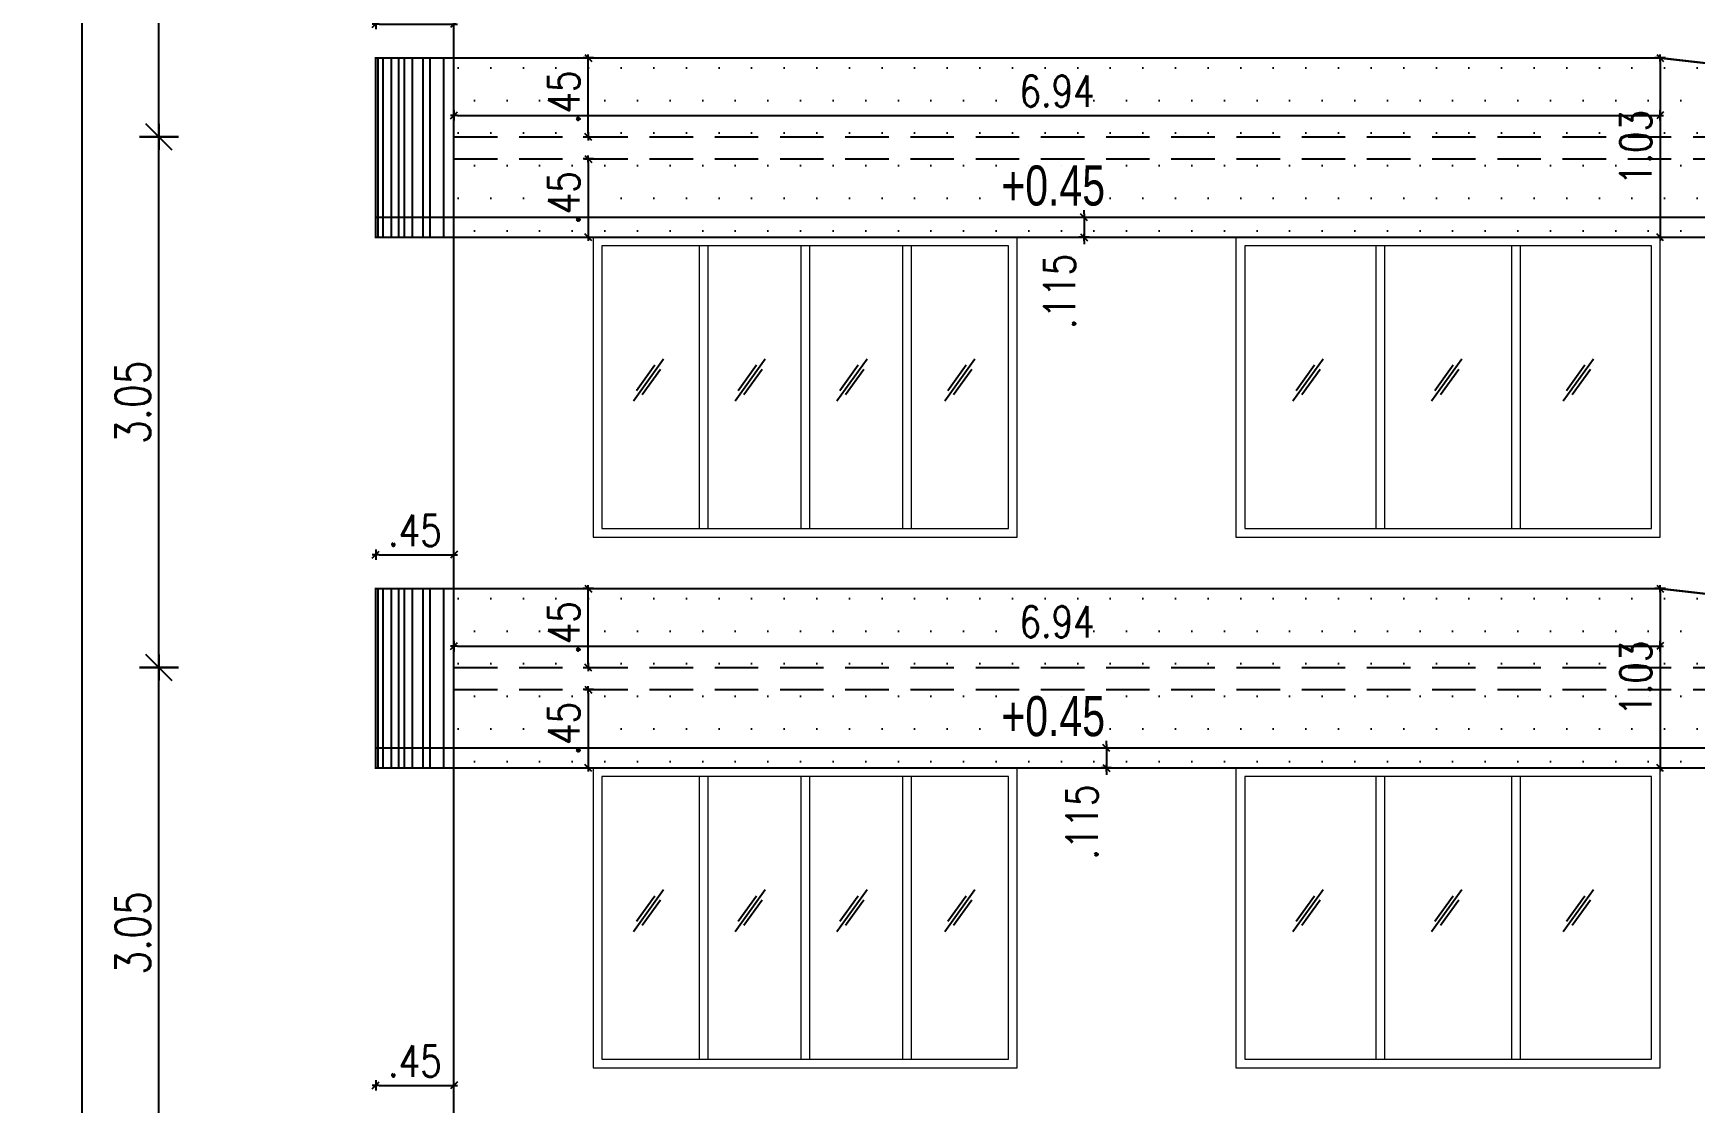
# Model space of a CAD drawing. Header units: inches. Extents: x 14235 to 14499, y 0 to 2549.
# Drawn here: x 14250.72 to 14260.27, y 2421.95 to 2428.1 of the extents above; entities that cross this region are included whole.
import ezdxf
from ezdxf.enums import TextEntityAlignment as Align

# ---------------------------------------------------------------- set-up
doc = ezdxf.new("R2010")
doc.units = ezdxf.units.IN
doc.header["$LTSCALE"] = 0.25
doc.header["$MEASUREMENT"] = 0
doc.header["$PDMODE"] = 35
doc.linetypes.add('1', pattern=[0])
doc.linetypes.add('DASHEDX2', pattern=[1.5, 1, -0.5])
for name, color, linetype in [('dim-details', 7, 'Continuous'), ('ELE.PROJ.', 1, 'Continuous'), ('GLASS WINDOW', 251, '1'), ('hatch', 251, 'Continuous'), ('proj-internal', 1, 'DASHEDX2'), ('wall', 7, 'Continuous'), ('WORK TEX', 6, 'Continuous'), ('WORKING DIM', 7, 'Continuous')]:
    doc.layers.add(name, color=color, linetype=linetype)
doc.layers.add('WINDOW', color=106, linetype='Continuous', lineweight=13)
doc.styles.add('ARL', font='swisscl_0.ttf')
doc.styles.add('romans', font='romans.shx', dxfattribs={"width": 0.8})
doc.dimstyles.new('121', dxfattribs={"dimscale": 0.1, "dimtxt": 1.8, "dimasz": 0.2, "dimexe": 0.03125, "dimexo": 0.25, "dimgap": 0.5, "dimtad": 1, "dimzin": 4, "dimdsep": 46, "dimtxsty": 'romans', "dimblk1": 'MINITICK', "dimblk2": 'MINITICK', "dimsah": 1, "dimcen": 1, "dimse1": 1, "dimse2": 1, "dimclrd": 252, "dimclre": 256, "dimclrt": 7, "dimadec": 3, "dimazin": 0, "dimtfac": 0.8, "dimtix": 1, "dimtmove": 2, "dimatfit": 3, "dimfxl": 0, "dimtolj": 1, "dimtzin": 3, "dimarcsym": 0})
doc.dimstyles.new('minitick-100', dxfattribs={"dimscale": 0.1, "dimtxt": 2, "dimasz": 0.75, "dimexe": 0.03125, "dimexo": 0.25, "dimgap": 0.5, "dimtad": 1, "dimzin": 4, "dimdsep": 46, "dimtxsty": 'romans', "dimblk1": 'MINITICK', "dimblk2": 'MINITICK', "dimsah": 1, "dimcen": 1, "dimse1": 1, "dimse2": 1, "dimclrd": 252, "dimclre": 256, "dimclrt": 256, "dimadec": 3, "dimazin": 0, "dimtfac": 0.8, "dimtix": 1, "dimtmove": 2, "dimatfit": 3, "dimfxl": 0, "dimtolj": 1, "dimtzin": 3, "dimarcsym": 0})

# ---------------------------------------------------------------- blocks, each defined once
blk = doc.blocks.new('MINITICK')
at = {"color": 7}
for p, q in [((0, -1.5), (0, 1.5)), ((1, 1), (-1, -1)), ((-1, 0), (1, 0))]:
    blk.add_line(p, q, dxfattribs=at)
blk = doc.blocks.new('*D703')
at = {"layer": 'Defpoints', "color": 0, "transparency": 16777216}
for p in [(14251.4422, 2424.4528), (14253.57, 2424.4528), (14253.558, 2421.4027)]:
    blk.add_point(p, dxfattribs=at)
at = {"layer": 'dim-details', "color": 252, "lineweight": -2, "transparency": 16777216}
blk.add_line((14251.4422, 2421.4777), (14251.4422, 2424.3778), dxfattribs=at)
at = {"layer": 'dim-details', "color": 252, "lineweight": -2, "transparency": 16777216, "xscale": 0.07500000000000001, "yscale": 0.07500000000000001, "zscale": 0.07500000000000001}
for p, rotation in [((14251.4422, 2424.4528), 90), ((14251.4422, 2421.4027), 270)]:
    blk.add_blockref('MINITICK', p, dxfattribs=dict(at, rotation=rotation))
at = {"layer": 'dim-details', "transparency": 16777216, "insert": (14251.2922, 2422.9277), "char_height": 0.2, "attachment_point": 5, "rotation": 90, "style": 'romans'}
blk.add_mtext('\\A1;3.05', dxfattribs=at)
blk = doc.blocks.new('*D704')
at = {"layer": 'Defpoints', "color": 0, "transparency": 16777216}
for p in [(14251.4422, 2427.5027), (14253.5804, 2427.5027), (14253.57, 2424.4528)]:
    blk.add_point(p, dxfattribs=at)
at = {"layer": 'dim-details', "color": 252, "lineweight": -2, "transparency": 16777216}
blk.add_line((14251.4422, 2424.5278), (14251.4422, 2427.4277), dxfattribs=at)
at = {"layer": 'dim-details', "color": 252, "lineweight": -2, "transparency": 16777216, "xscale": 0.07500000000000001, "yscale": 0.07500000000000001, "zscale": 0.07500000000000001}
for p, rotation in [((14251.4422, 2427.5027), 90), ((14251.4422, 2424.4528), 270)]:
    blk.add_blockref('MINITICK', p, dxfattribs=dict(at, rotation=rotation))
at = {"layer": 'dim-details', "transparency": 16777216, "insert": (14251.2922, 2425.9777), "char_height": 0.2, "attachment_point": 5, "rotation": 90, "style": 'romans'}
blk.add_mtext('\\A1;3.05', dxfattribs=at)
blk = doc.blocks.new('*D705')
at = {"layer": 'Defpoints', "color": 0, "transparency": 16777216}
for p in [(14251.4422, 2430.5527), (14253.7, 2430.5527), (14253.5804, 2427.5027)]:
    blk.add_point(p, dxfattribs=at)
at = {"layer": 'dim-details', "color": 252, "lineweight": -2, "transparency": 16777216}
blk.add_line((14251.4422, 2427.5777), (14251.4422, 2430.4777), dxfattribs=at)
at = {"layer": 'dim-details', "color": 252, "lineweight": -2, "transparency": 16777216, "xscale": 0.07500000000000001, "yscale": 0.07500000000000001, "zscale": 0.07500000000000001}
for p, rotation in [((14251.4422, 2430.5527), 90), ((14251.4422, 2427.5027), 270)]:
    blk.add_blockref('MINITICK', p, dxfattribs=dict(at, rotation=rotation))
at = {"layer": 'dim-details', "transparency": 16777216, "insert": (14251.2922, 2429.0277), "char_height": 0.2, "attachment_point": 5, "rotation": 90, "style": 'romans'}
blk.add_mtext('\\A1;3.05', dxfattribs=at)
blk = doc.blocks.new('*D715')
at = {"layer": 'Defpoints', "color": 0, "transparency": 16777216}
for p in [(14251.0007, 2454.9527), (14253.627, 2454.9527), (14253.627, 2414.9757)]:
    blk.add_point(p, dxfattribs=at)
at = {"layer": 'dim-details', "color": 252, "lineweight": -2, "transparency": 16777216}
blk.add_line((14251.0007, 2415.0507), (14251.0007, 2454.8777), dxfattribs=at)
at = {"layer": 'dim-details', "color": 252, "lineweight": -2, "transparency": 16777216, "xscale": 0.07500000000000001, "yscale": 0.07500000000000001, "zscale": 0.07500000000000001}
for p, rotation in [((14251.0007, 2454.9527), 90), ((14251.0007, 2414.9757), 270)]:
    blk.add_blockref('MINITICK', p, dxfattribs=dict(at, rotation=rotation))
at = {"layer": 'dim-details', "transparency": 16777216, "insert": (14250.8507, 2434.9642), "char_height": 0.2, "attachment_point": 5, "rotation": 90, "style": 'romans'}
blk.add_mtext('\\A1;39.98', dxfattribs=at)
blk = doc.blocks.new('*D843')
at = {"layer": 'Defpoints', "color": 0, "transparency": 16777216}
for p in [(14253.1388, 2422.0512), (14252.6888, 2421.8564), (14253.1388, 2421.8564)]:
    blk.add_point(p, dxfattribs=at)
at = {"layer": 'WORKING DIM', "color": 252, "lineweight": -2, "transparency": 16777216}
blk.add_line((14252.7088, 2422.0512), (14253.1188, 2422.0512), dxfattribs=at)
at = {"layer": 'WORKING DIM', "color": 252, "lineweight": -2, "transparency": 16777216, "xscale": 0.02, "yscale": 0.02, "zscale": 0.02, "rotation": 180}
blk.add_blockref('MINITICK', (14252.6888, 2422.0512), dxfattribs=at)
at = {"layer": 'WORKING DIM', "color": 252, "lineweight": -2, "transparency": 16777216, "xscale": 0.02, "yscale": 0.02, "zscale": 0.02}
blk.add_blockref('MINITICK', (14253.1388, 2422.0512), dxfattribs=at)
at = {"layer": 'WORKING DIM', "color": 7, "transparency": 16777216, "insert": (14252.9138, 2422.1912), "char_height": 0.18, "attachment_point": 5, "style": 'romans'}
blk.add_mtext('\\A1;.45', dxfattribs=at)
blk = doc.blocks.new('*D855')
at = {"layer": 'Defpoints', "color": 0, "transparency": 16777216}
for p in [(14253.9109, 2424.3257), (14253.9109, 2423.8757), (14253.9109, 2423.8757)]:
    blk.add_point(p, dxfattribs=at)
at = {"layer": 'WORKING DIM', "color": 252, "lineweight": -2, "transparency": 16777216}
blk.add_line((14253.9109, 2424.3057), (14253.9109, 2423.8957), dxfattribs=at)
at = {"layer": 'WORKING DIM', "color": 252, "lineweight": -2, "transparency": 16777216, "xscale": 0.02, "yscale": 0.02, "zscale": 0.02}
for p, rotation in [((14253.9109, 2424.3257), 90), ((14253.9109, 2423.8757), 270)]:
    blk.add_blockref('MINITICK', p, dxfattribs=dict(at, rotation=rotation))
at = {"layer": 'WORKING DIM', "color": 7, "transparency": 16777216, "insert": (14253.7709, 2424.1007), "char_height": 0.18, "attachment_point": 5, "rotation": 90, "style": 'romans'}
blk.add_mtext('\\A1;.45', dxfattribs=at)
blk = doc.blocks.new('*D856')
at = {"layer": 'Defpoints', "color": 0, "transparency": 16777216}
for p in [(14253.9109, 2424.9064), (14254.1188, 2424.9064), (14254.0626, 2424.4528)]:
    blk.add_point(p, dxfattribs=at)
at = {"layer": 'WORKING DIM', "color": 252, "lineweight": -2, "transparency": 16777216}
blk.add_line((14253.9109, 2424.4728), (14253.9109, 2424.8864), dxfattribs=at)
at = {"layer": 'WORKING DIM', "color": 252, "lineweight": -2, "transparency": 16777216, "xscale": 0.02, "yscale": 0.02, "zscale": 0.02}
for p, rotation in [((14253.9109, 2424.9064), 90), ((14253.9109, 2424.4528), 270)]:
    blk.add_blockref('MINITICK', p, dxfattribs=dict(at, rotation=rotation))
at = {"layer": 'WORKING DIM', "color": 7, "transparency": 16777216, "insert": (14253.7709, 2424.6796), "char_height": 0.18, "attachment_point": 5, "rotation": 90, "style": 'romans'}
blk.add_mtext('\\A1;.45', dxfattribs=at)
blk = doc.blocks.new('*D853')
at = {"layer": 'Defpoints', "color": 0, "transparency": 16777216}
for p in [(14253.1388, 2425.1013), (14252.6888, 2424.9064), (14253.1388, 2424.9064)]:
    blk.add_point(p, dxfattribs=at)
at = {"layer": 'WORKING DIM', "color": 252, "lineweight": -2, "transparency": 16777216}
blk.add_line((14252.7088, 2425.1013), (14253.1188, 2425.1013), dxfattribs=at)
at = {"layer": 'WORKING DIM', "color": 252, "lineweight": -2, "transparency": 16777216, "xscale": 0.02, "yscale": 0.02, "zscale": 0.02, "rotation": 180}
blk.add_blockref('MINITICK', (14252.6888, 2425.1013), dxfattribs=at)
at = {"layer": 'WORKING DIM', "color": 252, "lineweight": -2, "transparency": 16777216, "xscale": 0.02, "yscale": 0.02, "zscale": 0.02}
blk.add_blockref('MINITICK', (14253.1388, 2425.1013), dxfattribs=at)
at = {"layer": 'WORKING DIM', "color": 7, "transparency": 16777216, "insert": (14252.9138, 2425.2413), "char_height": 0.18, "attachment_point": 5, "style": 'romans'}
blk.add_mtext('\\A1;.45', dxfattribs=at)
blk = doc.blocks.new('*D854')
at = {"layer": 'Defpoints', "color": 0, "transparency": 16777216}
for p in [(14253.1388, 2424.9064), (14260.0748, 2424.9064), (14260.0748, 2424.576)]:
    blk.add_point(p, dxfattribs=at)
at = {"layer": 'WORKING DIM', "color": 252, "lineweight": -2, "transparency": 16777216}
blk.add_line((14253.1588, 2424.576), (14260.0548, 2424.576), dxfattribs=at)
at = {"layer": 'WORKING DIM', "color": 252, "lineweight": -2, "transparency": 16777216, "xscale": 0.02, "yscale": 0.02, "zscale": 0.02, "rotation": 180}
blk.add_blockref('MINITICK', (14253.1388, 2424.576), dxfattribs=at)
at = {"layer": 'WORKING DIM', "color": 252, "lineweight": -2, "transparency": 16777216, "xscale": 0.02, "yscale": 0.02, "zscale": 0.02}
blk.add_blockref('MINITICK', (14260.0748, 2424.576), dxfattribs=at)
at = {"layer": 'WORKING DIM', "color": 7, "transparency": 16777216, "insert": (14256.6068, 2424.716), "char_height": 0.18, "attachment_point": 5, "style": 'romans'}
blk.add_mtext('\\A1;6.94', dxfattribs=at)
blk = doc.blocks.new('*D857')
at = {"layer": 'Defpoints', "color": 0, "transparency": 16777216}
for p in [(14260.0748, 2424.9064), (14260.0748, 2423.8757), (14260.0748, 2423.8757)]:
    blk.add_point(p, dxfattribs=at)
at = {"layer": 'WORKING DIM', "color": 252, "lineweight": -2, "transparency": 16777216}
blk.add_line((14260.0748, 2424.8864), (14260.0748, 2423.8957), dxfattribs=at)
at = {"layer": 'WORKING DIM', "color": 252, "lineweight": -2, "transparency": 16777216, "xscale": 0.02, "yscale": 0.02, "zscale": 0.02}
for p, rotation in [((14260.0748, 2424.9064), 90), ((14260.0748, 2423.8757), 270)]:
    blk.add_blockref('MINITICK', p, dxfattribs=dict(at, rotation=rotation))
at = {"layer": 'WORKING DIM', "color": 7, "transparency": 16777216, "insert": (14259.9348, 2424.3911), "char_height": 0.18, "attachment_point": 5, "rotation": 90, "style": 'romans'}
blk.add_mtext('\\A1;1.03', dxfattribs=at)
blk = doc.blocks.new('*D865')
at = {"layer": 'Defpoints', "color": 0, "transparency": 16777216}
for p in [(14253.9109, 2427.3757), (14253.9109, 2426.9257), (14253.9109, 2426.9257)]:
    blk.add_point(p, dxfattribs=at)
at = {"layer": 'WORKING DIM', "color": 252, "lineweight": -2, "transparency": 16777216}
blk.add_line((14253.9109, 2427.3557), (14253.9109, 2426.9457), dxfattribs=at)
at = {"layer": 'WORKING DIM', "color": 252, "lineweight": -2, "transparency": 16777216, "xscale": 0.02, "yscale": 0.02, "zscale": 0.02}
for p, rotation in [((14253.9109, 2427.3757), 90), ((14253.9109, 2426.9257), 270)]:
    blk.add_blockref('MINITICK', p, dxfattribs=dict(at, rotation=rotation))
at = {"layer": 'WORKING DIM', "color": 7, "transparency": 16777216, "insert": (14253.7709, 2427.1507), "char_height": 0.18, "attachment_point": 5, "rotation": 90, "style": 'romans'}
blk.add_mtext('\\A1;.45', dxfattribs=at)
blk = doc.blocks.new('*D866')
at = {"layer": 'Defpoints', "color": 0, "transparency": 16777216}
for p in [(14253.9109, 2427.9564), (14254.1188, 2427.9564), (14254.0626, 2427.5027)]:
    blk.add_point(p, dxfattribs=at)
at = {"layer": 'WORKING DIM', "color": 252, "lineweight": -2, "transparency": 16777216}
blk.add_line((14253.9109, 2427.5227), (14253.9109, 2427.9364), dxfattribs=at)
at = {"layer": 'WORKING DIM', "color": 252, "lineweight": -2, "transparency": 16777216, "xscale": 0.02, "yscale": 0.02, "zscale": 0.02}
for p, rotation in [((14253.9109, 2427.9564), 90), ((14253.9109, 2427.5027), 270)]:
    blk.add_blockref('MINITICK', p, dxfattribs=dict(at, rotation=rotation))
at = {"layer": 'WORKING DIM', "color": 7, "transparency": 16777216, "insert": (14253.7709, 2427.7296), "char_height": 0.18, "attachment_point": 5, "rotation": 90, "style": 'romans'}
blk.add_mtext('\\A1;.45', dxfattribs=at)
blk = doc.blocks.new('*D863')
at = {"layer": 'Defpoints', "color": 0, "transparency": 16777216}
for p in [(14253.1388, 2428.1512), (14252.6888, 2427.9564), (14253.1388, 2427.9564)]:
    blk.add_point(p, dxfattribs=at)
at = {"layer": 'WORKING DIM', "color": 252, "lineweight": -2, "transparency": 16777216}
blk.add_line((14252.7088, 2428.1512), (14253.1188, 2428.1512), dxfattribs=at)
at = {"layer": 'WORKING DIM', "color": 252, "lineweight": -2, "transparency": 16777216, "xscale": 0.02, "yscale": 0.02, "zscale": 0.02, "rotation": 180}
blk.add_blockref('MINITICK', (14252.6888, 2428.1512), dxfattribs=at)
at = {"layer": 'WORKING DIM', "color": 252, "lineweight": -2, "transparency": 16777216, "xscale": 0.02, "yscale": 0.02, "zscale": 0.02}
blk.add_blockref('MINITICK', (14253.1388, 2428.1512), dxfattribs=at)
at = {"layer": 'WORKING DIM', "color": 7, "transparency": 16777216, "insert": (14252.9138, 2428.2912), "char_height": 0.18, "attachment_point": 5, "style": 'romans'}
blk.add_mtext('\\A1;.45', dxfattribs=at)
blk = doc.blocks.new('*D864')
at = {"layer": 'Defpoints', "color": 0, "transparency": 16777216}
for p in [(14253.1388, 2427.9564), (14260.0748, 2427.9564), (14260.0748, 2427.626)]:
    blk.add_point(p, dxfattribs=at)
at = {"layer": 'WORKING DIM', "color": 252, "lineweight": -2, "transparency": 16777216}
blk.add_line((14253.1588, 2427.626), (14260.0548, 2427.626), dxfattribs=at)
at = {"layer": 'WORKING DIM', "color": 252, "lineweight": -2, "transparency": 16777216, "xscale": 0.02, "yscale": 0.02, "zscale": 0.02, "rotation": 180}
blk.add_blockref('MINITICK', (14253.1388, 2427.626), dxfattribs=at)
at = {"layer": 'WORKING DIM', "color": 252, "lineweight": -2, "transparency": 16777216, "xscale": 0.02, "yscale": 0.02, "zscale": 0.02}
blk.add_blockref('MINITICK', (14260.0748, 2427.626), dxfattribs=at)
at = {"layer": 'WORKING DIM', "color": 7, "transparency": 16777216, "insert": (14256.6068, 2427.766), "char_height": 0.18, "attachment_point": 5, "style": 'romans'}
blk.add_mtext('\\A1;6.94', dxfattribs=at)
blk = doc.blocks.new('*D867')
at = {"layer": 'Defpoints', "color": 0, "transparency": 16777216}
for p in [(14260.0748, 2427.9564), (14260.0748, 2426.9257), (14260.0748, 2426.9257)]:
    blk.add_point(p, dxfattribs=at)
at = {"layer": 'WORKING DIM', "color": 252, "lineweight": -2, "transparency": 16777216}
blk.add_line((14260.0748, 2427.9364), (14260.0748, 2426.9457), dxfattribs=at)
at = {"layer": 'WORKING DIM', "color": 252, "lineweight": -2, "transparency": 16777216, "xscale": 0.02, "yscale": 0.02, "zscale": 0.02}
for p, rotation in [((14260.0748, 2427.9564), 90), ((14260.0748, 2426.9257), 270)]:
    blk.add_blockref('MINITICK', p, dxfattribs=dict(at, rotation=rotation))
at = {"layer": 'WORKING DIM', "color": 7, "transparency": 16777216, "insert": (14259.9348, 2427.4411), "char_height": 0.18, "attachment_point": 5, "rotation": 90, "style": 'romans'}
blk.add_mtext('\\A1;1.03', dxfattribs=at)
blk = doc.blocks.new('*D1450')
at = {"layer": 'Defpoints', "color": 0, "transparency": 16777216}
for p in [(14256.5849, 2423.9907), (14256.5849, 2423.8757), (14256.8905, 2423.8757)]:
    blk.add_point(p, dxfattribs=at)
at = {"layer": 'WORKING DIM', "color": 252, "lineweight": -2, "transparency": 16777216}
for p, q in [((14256.8905, 2424.0107), (14256.8905, 2424.0307)), ((14256.8905, 2423.9907), (14256.8905, 2423.8757)), ((14256.8905, 2423.8557), (14256.8905, 2423.8357))]:
    blk.add_line(p, q, dxfattribs=at)
at = {"layer": 'WORKING DIM', "color": 252, "lineweight": -2, "transparency": 16777216, "xscale": 0.02, "yscale": 0.02, "zscale": 0.02}
for p, rotation in [((14256.8905, 2423.9907), 270), ((14256.8905, 2423.8757), 90)]:
    blk.add_blockref('MINITICK', p, dxfattribs=dict(at, rotation=rotation))
at = {"layer": 'WORKING DIM', "color": 7, "transparency": 16777216, "insert": (14256.7505, 2423.5644), "char_height": 0.18, "attachment_point": 5, "rotation": 90, "style": 'romans'}
blk.add_mtext('\\A1;.115', dxfattribs=at)
blk = doc.blocks.new('*D1451')
at = {"layer": 'Defpoints', "color": 0, "transparency": 16777216}
for p in [(14256.4562, 2427.0407), (14256.4562, 2426.9257), (14256.7618, 2426.9257)]:
    blk.add_point(p, dxfattribs=at)
at = {"layer": 'WORKING DIM', "color": 252, "lineweight": -2, "transparency": 16777216}
for p, q in [((14256.7618, 2427.0607), (14256.7618, 2427.0807)), ((14256.7618, 2427.0407), (14256.7618, 2426.9257)), ((14256.7618, 2426.9057), (14256.7618, 2426.8857))]:
    blk.add_line(p, q, dxfattribs=at)
at = {"layer": 'WORKING DIM', "color": 252, "lineweight": -2, "transparency": 16777216, "xscale": 0.02, "yscale": 0.02, "zscale": 0.02}
for p, rotation in [((14256.7618, 2427.0407), 270), ((14256.7618, 2426.9257), 90)]:
    blk.add_blockref('MINITICK', p, dxfattribs=dict(at, rotation=rotation))
at = {"layer": 'WORKING DIM', "color": 7, "transparency": 16777216, "insert": (14256.6218, 2426.6144), "char_height": 0.18, "attachment_point": 5, "rotation": 90, "style": 'romans'}
blk.add_mtext('\\A1;.115', dxfattribs=at)

msp = doc.modelspace()

# ---------------------------------------------------------------- hatches: boundary and pattern name
at = {"layer": 'hatch', "true_color": 0xc7b399}
h = msp.add_hatch(dxfattribs=at)
h.set_pattern_fill('DOTS', color=253, scale=3)
h.set_pattern_definition([(0, (-42.02476, 9.15), (0.09375, 0.1875), [0, -0.1875])])
h.paths.add_polyline_path([(14264.0572, 2427.5027), (14260.0748, 2427.9564), (14253.1388, 2427.9564), (14253.1388, 2426.9257), (14264.0572, 2426.9257)])
h = msp.add_hatch(dxfattribs=at)
h.set_pattern_fill('DOTS', color=253, scale=3)
h.set_pattern_definition([(0, (-42.02476, 6.10003), (0.09375, 0.1875), [0, -0.1875])])
h.paths.add_polyline_path([(14264.0572, 2424.4528), (14260.0748, 2424.9064), (14253.1388, 2424.9064), (14253.1388, 2423.8757), (14264.0572, 2423.8757)])

# ---------------------------------------------------------------- linework, layer by layer
at = {"layer": 'ELE.PROJ.', "color": 8}
for p, q in [((14252.7009, 2427.9564), (14252.7009, 2426.9257)), ((14252.7297, 2427.9564), (14252.7297, 2426.9257)), ((14252.7783, 2427.9564), (14252.7783, 2426.9257)), ((14252.8195, 2427.9564), (14252.8195, 2426.9257)), ((14252.853, 2427.9564), (14252.853, 2426.9257)), ((14252.8991, 2427.9564), (14252.8991, 2426.9257)), ((14252.9601, 2427.9564), (14252.9601, 2426.9257)), ((14253, 2427.9564), (14253, 2426.9257)), ((14253.0781, 2427.9564), (14253.0781, 2426.9257)), ((14252.7009, 2424.9064), (14252.7009, 2423.8757)), ((14252.7297, 2424.9064), (14252.7297, 2423.8757)), ((14252.7783, 2424.9064), (14252.7783, 2423.8757)), ((14252.8195, 2424.9064), (14252.8195, 2423.8757)), ((14252.853, 2424.9064), (14252.853, 2423.8757)), ((14252.8991, 2424.9064), (14252.8991, 2423.8757)), ((14252.9601, 2424.9064), (14252.9601, 2423.8757)), ((14253, 2424.9064), (14253, 2423.8757)), ((14253.0781, 2424.9064), (14253.0781, 2423.8757))]:
    msp.add_line(p, q, dxfattribs=at)
at = {"layer": 'ELE.PROJ.'}
for p, q in [((14252.6888, 2427.0407), (14275.4257, 2427.0407)), ((14252.6888, 2423.9907), (14275.4257, 2423.9907))]:
    msp.add_line(p, q, dxfattribs=at)
at = {"layer": 'ELE.PROJ.', "const_width": 0.012}
for points in [[(14264.0572, 2426.9257), (14252.6888, 2426.9257), (14252.6888, 2427.9564), (14260.0748, 2427.9564), (14264.0572, 2427.5027), (14264.0572, 2426.9257)], [(14264.0572, 2423.8757), (14252.6888, 2423.8757), (14252.6888, 2424.9064), (14260.0748, 2424.9064), (14264.0572, 2424.4528), (14264.0572, 2423.8757)]]:
    msp.add_lwpolyline(points, dxfattribs=at)
at = {"layer": 'GLASS WINDOW', "color": 4, "ltscale": 200}
for p, q in [((14254.3444, 2426.2259), (14254.1708, 2425.9844)), ((14254.2939, 2426.1898), (14254.1889, 2426.0438)), ((14254.3264, 2426.1665), (14254.2214, 2426.0205)), ((14254.9288, 2426.2259), (14254.7551, 2425.9844)), ((14254.8782, 2426.1898), (14254.7732, 2426.0438)), ((14254.9107, 2426.1665), (14254.8057, 2426.0205)), ((14255.5139, 2426.2259), (14255.3402, 2425.9844)), ((14255.4633, 2426.1898), (14255.3583, 2426.0438)), ((14255.4958, 2426.1665), (14255.3908, 2426.0205)), ((14256.1348, 2426.2259), (14255.9611, 2425.9844)), ((14256.0842, 2426.1898), (14255.9792, 2426.0438)), ((14256.1167, 2426.1665), (14256.0117, 2426.0205)), ((14258.1372, 2426.2259), (14257.9635, 2425.9844)), ((14258.0866, 2426.1898), (14257.9816, 2426.0438)), ((14258.1191, 2426.1665), (14258.0141, 2426.0205)), ((14258.9345, 2426.2259), (14258.7608, 2425.9844)), ((14258.8839, 2426.1898), (14258.7789, 2426.0438)), ((14258.9164, 2426.1665), (14258.8114, 2426.0205)), ((14259.6914, 2426.2259), (14259.5178, 2425.9844)), ((14259.6409, 2426.1898), (14259.5359, 2426.0438)), ((14259.6733, 2426.1665), (14259.5684, 2426.0205)), ((14254.3444, 2423.1759), (14254.1708, 2422.9344)), ((14254.9288, 2423.1759), (14254.7551, 2422.9344)), ((14255.5139, 2423.1759), (14255.3402, 2422.9344)), ((14256.1348, 2423.1759), (14255.9611, 2422.9344)), ((14258.1372, 2423.1759), (14257.9635, 2422.9344)), ((14258.9345, 2423.1759), (14258.7608, 2422.9344)), ((14259.6914, 2423.1759), (14259.5178, 2422.9344)), ((14254.2939, 2423.1398), (14254.1889, 2422.9938)), ((14254.3264, 2423.1164), (14254.2214, 2422.9705)), ((14254.8782, 2423.1398), (14254.7732, 2422.9938)), ((14254.9107, 2423.1164), (14254.8057, 2422.9705)), ((14255.4633, 2423.1398), (14255.3583, 2422.9938)), ((14255.4958, 2423.1164), (14255.3908, 2422.9705)), ((14256.0842, 2423.1398), (14255.9792, 2422.9938)), ((14256.1167, 2423.1164), (14256.0117, 2422.9705)), ((14258.0866, 2423.1398), (14257.9816, 2422.9938)), ((14258.1191, 2423.1164), (14258.0141, 2422.9705)), ((14258.8839, 2423.1398), (14258.7789, 2422.9938)), ((14258.9164, 2423.1164), (14258.8114, 2422.9705)), ((14259.6409, 2423.1398), (14259.5359, 2422.9938)), ((14259.6733, 2423.1164), (14259.5684, 2422.9705))]:
    msp.add_line(p, q, dxfattribs=at)
at = {"layer": 'proj-internal', "color": 251}
for p, q in [((14253.1388, 2427.5027), (14274.9757, 2427.5027)), ((14253.1388, 2427.3757), (14274.9757, 2427.3757)), ((14253.1388, 2424.4528), (14274.9757, 2424.4528)), ((14253.1388, 2424.3257), (14274.9757, 2424.3257))]:
    msp.add_line(p, q, dxfattribs=at)
at = {"layer": 'wall'}
msp.add_line((14253.1388, 2414.9757), (14253.1388, 2456.1027), dxfattribs=at)
at = {"layer": 'WINDOW'}
for p, q in [((14254.5489, 2426.8757), (14254.5489, 2425.2528)), ((14254.5989, 2426.8757), (14254.5989, 2425.2528)), ((14255.1336, 2426.8757), (14255.1336, 2425.2528)), ((14255.1836, 2426.8757), (14255.1836, 2425.2528)), ((14255.7184, 2426.8757), (14255.7184, 2425.2528)), ((14255.7684, 2426.8757), (14255.7684, 2425.2528)), ((14258.4404, 2426.8757), (14258.4404, 2425.2528)), ((14258.4904, 2426.8757), (14258.4904, 2425.2528)), ((14259.2201, 2426.8757), (14259.2201, 2425.2528)), ((14259.2701, 2426.8757), (14259.2701, 2425.2528)), ((14254.5489, 2423.8257), (14254.5489, 2422.2027)), ((14254.5989, 2423.8257), (14254.5989, 2422.2027)), ((14255.1336, 2423.8257), (14255.1336, 2422.2027)), ((14255.1836, 2423.8257), (14255.1836, 2422.2027)), ((14255.7184, 2423.8257), (14255.7184, 2422.2027)), ((14255.7684, 2423.8257), (14255.7684, 2422.2027)), ((14258.4404, 2423.8257), (14258.4404, 2422.2027)), ((14258.4904, 2423.8257), (14258.4904, 2422.2027)), ((14259.2201, 2423.8257), (14259.2201, 2422.2027)), ((14259.2701, 2423.8257), (14259.2701, 2422.2027))]:
    msp.add_line(p, q, dxfattribs=at)
for points in [[(14253.9391, 2425.2028), (14256.3781, 2425.2028), (14256.3781, 2426.9257), (14253.9391, 2426.9257)], [(14257.6357, 2425.2028), (14260.0748, 2425.2028), (14260.0748, 2426.9257), (14257.6357, 2426.9257)], [(14253.9891, 2425.2528), (14256.3281, 2425.2528), (14256.3281, 2426.8757), (14253.9891, 2426.8757)], [(14257.6857, 2425.2528), (14260.0248, 2425.2528), (14260.0248, 2426.8757), (14257.6857, 2426.8757)], [(14253.9391, 2422.1527), (14256.3781, 2422.1527), (14256.3781, 2423.8757), (14253.9391, 2423.8757)], [(14257.6357, 2422.1527), (14260.0748, 2422.1527), (14260.0748, 2423.8757), (14257.6357, 2423.8757)], [(14253.9891, 2422.2027), (14256.3281, 2422.2027), (14256.3281, 2423.8257), (14253.9891, 2423.8257)], [(14257.6857, 2422.2027), (14260.0248, 2422.2027), (14260.0248, 2423.8257), (14257.6857, 2423.8257)]]:
    msp.add_lwpolyline(points, close=True, dxfattribs=at)

# ---------------------------------------------------------------- texts
at = {"layer": 'WORK TEX', "color": 7, "style": 'ARL'}
for p in [(14256.6173, 2427.2234), (14256.6173, 2424.1735)]:
    msp.add_text('+0.45 ', height=0.23, dxfattribs=at).set_placement(p, align=Align.MIDDLE_CENTER)

# ---------------------------------------------------------------- dimensions: what is measured, and where the dimension line sits
at = {"layer": 'dim-details'}
for base, p1, p2, picture, middle in [((14251.0007, 2454.9527), (14253.627, 2414.9757), (14253.627, 2454.9527), '*D715', (14250.8507, 2434.9642)), ((14251.4422, 2430.5527), (14253.5804, 2427.5027), (14253.7, 2430.5527), '*D705', (14251.2922, 2429.0277)), ((14251.4422, 2427.5027), (14253.57, 2424.4528), (14253.5804, 2427.5027), '*D704', (14251.2922, 2425.9777)), ((14251.4422, 2424.4528), (14253.558, 2421.4027), (14253.57, 2424.4528), '*D703', (14251.2922, 2422.9277))]:
    dim = msp.add_linear_dim(base=base, p1=p1, p2=p2, angle=90, dimstyle='minitick-100', dxfattribs=at)
    dim.commit()
    dim.dimension.update_dxf_attribs({"geometry": picture, "text_midpoint": middle})
at = {"layer": 'WORKING DIM'}
for base, p1, p2, picture, middle in [((14253.1388, 2428.1512), (14252.6888, 2427.9564), (14253.1388, 2427.9564), '*D863', (14252.9138, 2428.2912)), ((14260.0748, 2427.626), (14253.1388, 2427.9564), (14260.0748, 2427.9564), '*D864', (14256.6068, 2427.766)), ((14253.1388, 2425.1013), (14252.6888, 2424.9064), (14253.1388, 2424.9064), '*D853', (14252.9138, 2425.2413)), ((14260.0748, 2424.576), (14253.1388, 2424.9064), (14260.0748, 2424.9064), '*D854', (14256.6068, 2424.716)), ((14253.1388, 2422.0512), (14252.6888, 2421.8564), (14253.1388, 2421.8564), '*D843', (14252.9138, 2422.1912))]:
    dim = msp.add_linear_dim(base=base, p1=p1, p2=p2, dimstyle='121', override={"dimfxl": 0.18, "dimfxlon": 1}, dxfattribs=at)
    dim.commit()
    dim.dimension.update_dxf_attribs({"geometry": picture, "text_midpoint": middle})
for base, p1, p2, picture, middle in [((14253.9109, 2427.9564), (14254.0626, 2427.5027), (14254.1188, 2427.9564), '*D866', (14253.7709, 2427.7296)), ((14260.0748, 2426.9257), (14260.0748, 2427.9564), (14260.0748, 2426.9257), '*D867', (14259.9348, 2427.4411)), ((14253.9109, 2426.9257), (14253.9109, 2427.3757), (14253.9109, 2426.9257), '*D865', (14253.7709, 2427.1507)), ((14253.9109, 2424.9064), (14254.0626, 2424.4528), (14254.1188, 2424.9064), '*D856', (14253.7709, 2424.6796)), ((14260.0748, 2423.8757), (14260.0748, 2424.9064), (14260.0748, 2423.8757), '*D857', (14259.9348, 2424.3911)), ((14253.9109, 2423.8757), (14253.9109, 2424.3257), (14253.9109, 2423.8757), '*D855', (14253.7709, 2424.1007))]:
    dim = msp.add_linear_dim(base=base, p1=p1, p2=p2, angle=90, dimstyle='121', override={"dimfxl": 0.18, "dimfxlon": 1}, dxfattribs=at)
    dim.commit()
    dim.dimension.update_dxf_attribs({"geometry": picture, "text_midpoint": middle})
for base, p1, p2, picture, middle in [((14256.7618, 2426.9257), (14256.4562, 2427.0407), (14256.4562, 2426.9257), '*D1451', (14256.6218, 2426.6144)), ((14256.8905, 2423.8757), (14256.5849, 2423.9907), (14256.5849, 2423.8757), '*D1450', (14256.7505, 2423.5644))]:
    dim = msp.add_linear_dim(base=base, p1=p1, p2=p2, angle=90, text='.115', dimstyle='121', override={"dimfxl": 0.18, "dimfxlon": 1}, dxfattribs=at)
    dim.commit()
    dim.dimension.update_dxf_attribs({"geometry": picture, "text_midpoint": middle, "dimtype": 160})

doc.saveas('drawing.dxf')
